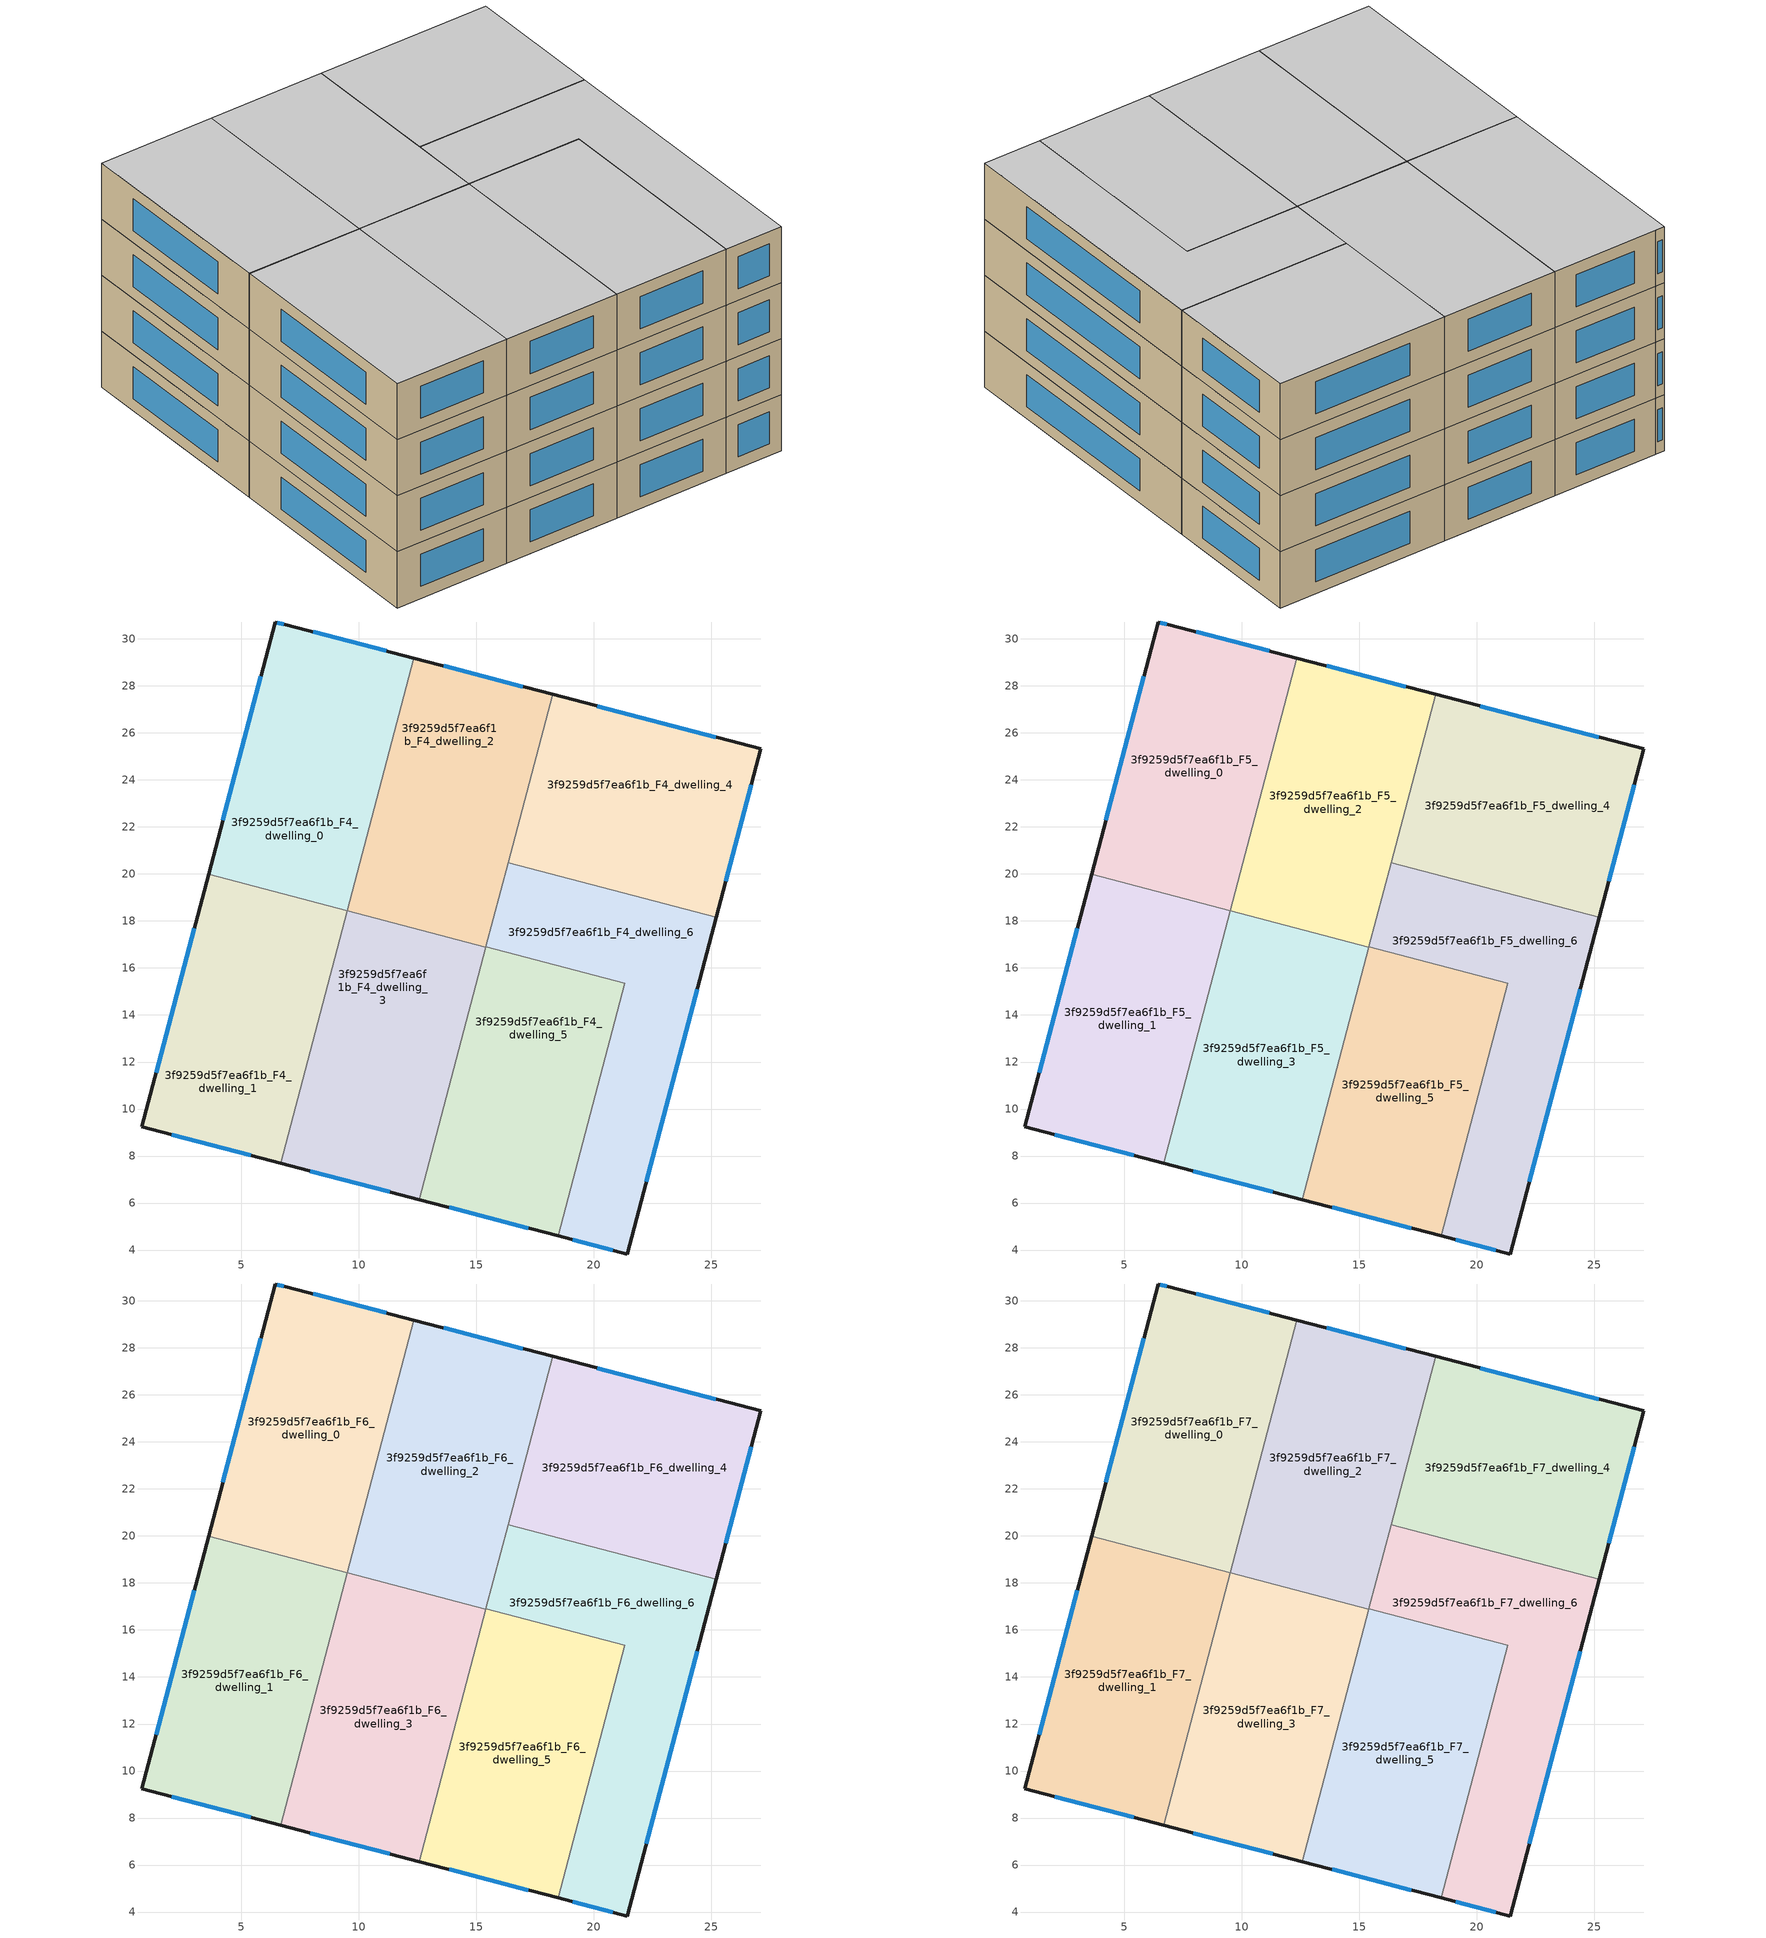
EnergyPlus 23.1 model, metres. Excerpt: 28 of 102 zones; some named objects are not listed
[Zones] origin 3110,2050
3f9259d5f7ea6f1b_F4_dwelling_0
 floor to 3f9259d5f7ea6f1b_F3_dwelling_3 (EU_floor_Construction): 10.92,23.82 9.51,18.45 3.61,20 5.02,25.37 z12
 floor to 3f9259d5f7ea6f1b_F3_dwelling_5 (EU_floor_Construction): 9.51,18.45 9.5,18.43 3.6,19.99 3.61,20 z12
 floor to 3f9259d5f7ea6f1b_F3_dwelling_1 (EU_floor_Construction): 12.34,29.18 10.92,23.82 5.02,25.37 6.43,30.72 6.89,30.61 z12
 wall outside (EU_wall_Construction): 12.34,29.18 6.89,30.61 6.43,30.72 3.6,19.99 z12:15
 wall to 3f9259d5f7ea6f1b_F4_dwelling_1 (EU_wall_Construction): 3.6,19.99 9.5,18.43 z12:15
 wall to 3f9259d5f7ea6f1b_F4_dwelling_2 (EU_wall_Construction): 9.5,18.44 12.34,29.18 z12:15
 wall to 3f9259d5f7ea6f1b_F4_dwelling_3 (EU_wall_Construction): 9.5,18.43 9.5,18.44 z12:15
 window (EU_Window_Construction): 11.17,29.49 8.06,30.3 / 5.83,28.42 4.21,22.29 / 6.79,30.63 6.53,30.7 z12.64:14.36
3f9259d5f7ea6f1b_F4_dwelling_1
 floor to 3f9259d5f7ea6f1b_F3_dwelling_7 (EU_floor_Construction): 8.09,13.07 6.67,7.69 0.77,9.24 2.19,14.63 z12
 floor to 3f9259d5f7ea6f1b_F3_dwelling_5 (EU_floor_Construction): 9.5,18.43 8.09,13.07 2.19,14.63 3.6,19.99 z12
 wall outside (EU_wall_Construction): 3.6,19.99 0.77,9.24 6.67,7.69 z12:15
 wall to 3f9259d5f7ea6f1b_F4_dwelling_3 (EU_wall_Construction): 6.67,7.69 9.5,18.43 z12:15
 window (EU_Window_Construction): 2.03,8.91 5.41,8.02 / 3,17.68 1.38,11.54 z12.64:14.36
3f9259d5f7ea6f1b_F4_dwelling_2
 floor adiabatic (EU_floor_Construction): 16.78,28.02 15.36,22.65 10.92,23.82 12.34,29.18 z12
 floor to 3f9259d5f7ea6f1b_F3_dwelling_0 (EU_floor_Construction): 18.24,27.64 16.82,22.26 15.36,22.65 16.78,28.02 z12
 floor to 3f9259d5f7ea6f1b_F3_dwelling_3 (EU_floor_Construction): 15.34,22.65 13.93,17.28 9.51,18.45 10.92,23.82 z12
 floor to 3f9259d5f7ea6f1b_F3_dwelling_2 (EU_floor_Construction): 16.82,22.26 15.4,16.89 13.93,17.28 15.34,22.65 z12
 wall outside (EU_wall_Construction): 18.24,27.64 12.34,29.18 z12:15
 wall to 3f9259d5f7ea6f1b_F4_dwelling_3 (EU_wall_Construction): 9.51,18.44 15.4,16.89 z12:15
 wall to 3f9259d5f7ea6f1b_F4_dwelling_4 (EU_wall_Construction): 16.35,20.48 18.24,27.64 z12:15
 wall to 3f9259d5f7ea6f1b_F4_dwelling_6 (EU_wall_Construction): 15.41,16.9 16.35,20.48 z12:15
 wall to 3f9259d5f7ea6f1b_F4_dwelling_5 (EU_wall_Construction): 15.4,16.89 15.41,16.9 z12:15
 window (EU_Window_Construction): 16.97,27.97 13.6,28.85 z12.64:14.36
3f9259d5f7ea6f1b_F4_dwelling_3
 floor to 3f9259d5f7ea6f1b_F3_dwelling_5 (EU_floor_Construction): 13.93,17.28 12.51,11.91 8.09,13.07 9.51,18.44 z12
 floor to 3f9259d5f7ea6f1b_F3_dwelling_7 (EU_floor_Construction): 12.5,11.91 11.08,6.54 6.67,7.69 8.09,13.07 z12
 floor to 3f9259d5f7ea6f1b_F3_dwelling_6 (EU_floor_Construction): 13.99,11.52 12.57,6.15 11.08,6.54 12.5,11.91 z12
 floor to 3f9259d5f7ea6f1b_F3_dwelling_4 (EU_floor_Construction): 15.4,16.89 13.99,11.52 12.51,11.91 13.93,17.28 z12
 wall outside (EU_wall_Construction): 6.67,7.69 12.57,6.15 z12:15
 wall to 3f9259d5f7ea6f1b_F4_dwelling_5 (EU_wall_Construction): 12.57,6.15 15.4,16.89 z12:15
 window (EU_Window_Construction): 7.94,7.36 11.31,6.48 z12.64:14.36
3f9259d5f7ea6f1b_F4_dwelling_4
 floor to 3f9259d5f7ea6f1b_F3_dwelling_0 (EU_floor_Construction): 27.09,25.33 25.67,19.93 16.82,22.26 18.24,27.64 z12
 floor to 3f9259d5f7ea6f1b_F3_dwelling_2 (EU_floor_Construction): 25.67,19.93 25.2,18.15 16.35,20.48 16.82,22.26 z12
 wall outside (EU_wall_Construction): 25.2,18.15 27.09,25.33 18.24,27.64 z12:15
 wall to 3f9259d5f7ea6f1b_F4_dwelling_6 (EU_wall_Construction): 16.35,20.48 25.2,18.15 z12:15
 window (EU_Window_Construction): 25.6,19.69 26.68,23.79 / 25.19,25.82 20.13,27.15 z12.64:14.36
3f9259d5f7ea6f1b_F4_dwelling_5
 floor to 3f9259d5f7ea6f1b_F3_dwelling_4 (EU_floor_Construction): 21.3,15.34 19.89,9.96 13.99,11.52 15.4,16.89 z12
 floor to 3f9259d5f7ea6f1b_F3_dwelling_6 (EU_floor_Construction): 19.89,9.96 18.47,4.6 12.57,6.15 13.99,11.52 z12
 floor to 3f9259d5f7ea6f1b_F3_dwelling_2 (EU_floor_Construction): 21.3,15.34 15.4,16.89 18.39,16.11 z12
 wall outside (EU_wall_Construction): 12.57,6.15 18.47,4.6 z12:15
 wall to 3f9259d5f7ea6f1b_F4_dwelling_6 (EU_wall_Construction): 18.47,4.6 21.3,15.34 15.41,16.9 z12:15
 window (EU_Window_Construction): 13.84,5.82 17.21,4.93 z12.64:14.36
3f9259d5f7ea6f1b_F4_dwelling_6
 floor to 3f9259d5f7ea6f1b_F3_dwelling_2 (EU_floor_Construction): 25.2,18.15 24.25,14.56 21.3,15.34 15.41,16.9 16.35,20.48 z12
 floor to 3f9259d5f7ea6f1b_F3_dwelling_6 (EU_floor_Construction): 22.83,9.19 21.42,3.83 18.47,4.6 19.89,9.96 z12
 floor adiabatic (EU_floor_Construction): 24.25,14.56 22.83,9.19 19.89,9.96 21.3,15.34 z12
 wall outside (EU_wall_Construction): 18.47,4.6 21.42,3.83 25.2,18.15 z12:15
 window (EU_Window_Construction): 22.23,6.9 24.39,15.09 / 19.1,4.44 20.79,4 z12.64:14.36
3f9259d5f7ea6f1b_F5_dwelling_0
 floor to 3f9259d5f7ea6f1b_F4_dwelling_0 (EU_floor_Construction): 12.34,29.18 9.5,18.43 3.6,19.99 6.43,30.72 6.89,30.61 z15
 wall outside (EU_wall_Construction): 12.34,29.18 6.89,30.61 6.43,30.72 3.6,19.99 z15:18
 wall to 3f9259d5f7ea6f1b_F5_dwelling_1 (EU_wall_Construction): 3.6,19.99 9.5,18.43 z15:18
 wall to 3f9259d5f7ea6f1b_F5_dwelling_2 (EU_wall_Construction): 9.5,18.44 12.34,29.18 z15:18
 wall to 3f9259d5f7ea6f1b_F5_dwelling_3 (EU_wall_Construction): 9.5,18.43 9.5,18.44 z15:18
 window (EU_Window_Construction): 11.17,29.49 8.06,30.3 / 5.83,28.42 4.21,22.29 / 6.79,30.63 6.53,30.7 z15.64:17.36
3f9259d5f7ea6f1b_F5_dwelling_1
 floor to 3f9259d5f7ea6f1b_F4_dwelling_1 (EU_floor_Construction): 9.5,18.43 6.67,7.69 0.77,9.24 3.6,19.99 z15
 wall outside (EU_wall_Construction): 3.6,19.99 0.77,9.24 6.67,7.69 z15:18
 wall to 3f9259d5f7ea6f1b_F5_dwelling_3 (EU_wall_Construction): 6.67,7.69 9.5,18.43 z15:18
 window (EU_Window_Construction): 2.03,8.91 5.41,8.02 / 3,17.68 1.38,11.54 z15.64:17.36
3f9259d5f7ea6f1b_F5_dwelling_2
 floor to 3f9259d5f7ea6f1b_F4_dwelling_2 (EU_floor_Construction): 18.24,27.64 15.4,16.89 9.51,18.44 12.34,29.18 z15
 wall outside (EU_wall_Construction): 18.24,27.64 12.34,29.18 z15:18
 wall to 3f9259d5f7ea6f1b_F5_dwelling_3 (EU_wall_Construction): 9.51,18.44 15.4,16.89 z15:18
 wall to 3f9259d5f7ea6f1b_F5_dwelling_4 (EU_wall_Construction): 16.35,20.48 18.24,27.64 z15:18
 wall to 3f9259d5f7ea6f1b_F5_dwelling_6 (EU_wall_Construction): 15.41,16.9 16.35,20.48 z15:18
 wall to 3f9259d5f7ea6f1b_F5_dwelling_5 (EU_wall_Construction): 15.4,16.89 15.41,16.9 z15:18
 window (EU_Window_Construction): 16.97,27.97 13.6,28.85 z15.64:17.36
3f9259d5f7ea6f1b_F5_dwelling_3
 floor to 3f9259d5f7ea6f1b_F4_dwelling_3 (EU_floor_Construction): 15.4,16.89 12.57,6.15 6.67,7.69 9.51,18.44 z15
 wall outside (EU_wall_Construction): 6.67,7.69 12.57,6.15 z15:18
 wall to 3f9259d5f7ea6f1b_F5_dwelling_5 (EU_wall_Construction): 12.57,6.15 15.4,16.89 z15:18
 window (EU_Window_Construction): 7.94,7.36 11.31,6.48 z15.64:17.36
3f9259d5f7ea6f1b_F5_dwelling_4
 floor to 3f9259d5f7ea6f1b_F4_dwelling_4 (EU_floor_Construction): 27.09,25.33 25.2,18.15 16.35,20.48 18.24,27.64 z15
 wall outside (EU_wall_Construction): 25.2,18.15 27.09,25.33 18.24,27.64 z15:18
 wall to 3f9259d5f7ea6f1b_F5_dwelling_6 (EU_wall_Construction): 16.35,20.48 25.2,18.15 z15:18
 window (EU_Window_Construction): 25.6,19.69 26.68,23.79 / 25.19,25.82 20.13,27.15 z15.64:17.36
3f9259d5f7ea6f1b_F5_dwelling_5
 floor to 3f9259d5f7ea6f1b_F4_dwelling_5 (EU_floor_Construction): 21.3,15.34 18.47,4.6 12.57,6.15 15.41,16.9 z15
 wall outside (EU_wall_Construction): 12.57,6.15 18.47,4.6 z15:18
 wall to 3f9259d5f7ea6f1b_F5_dwelling_6 (EU_wall_Construction): 18.47,4.6 21.3,15.34 15.41,16.9 z15:18
 window (EU_Window_Construction): 13.84,5.82 17.21,4.93 z15.64:17.36
3f9259d5f7ea6f1b_F5_dwelling_6
 floor to 3f9259d5f7ea6f1b_F4_dwelling_6 (EU_floor_Construction): 25.2,18.15 21.42,3.83 18.47,4.6 21.3,15.34 15.41,16.9 16.35,20.48 z15
 wall outside (EU_wall_Construction): 18.47,4.6 21.42,3.83 25.2,18.15 z15:18
 window (EU_Window_Construction): 22.23,6.9 24.39,15.09 / 19.1,4.44 20.79,4 z15.64:17.36
3f9259d5f7ea6f1b_F6_dwelling_0
 floor to 3f9259d5f7ea6f1b_F5_dwelling_0 (EU_floor_Construction): 12.34,29.18 9.5,18.43 3.6,19.99 6.43,30.72 6.89,30.61 z18
 wall outside (EU_wall_Construction): 12.34,29.18 6.89,30.61 6.43,30.72 3.6,19.99 z18:21
 wall to 3f9259d5f7ea6f1b_F6_dwelling_1 (EU_wall_Construction): 3.6,19.99 9.5,18.43 z18:21
 wall to 3f9259d5f7ea6f1b_F6_dwelling_2 (EU_wall_Construction): 9.5,18.44 12.34,29.18 z18:21
 wall to 3f9259d5f7ea6f1b_F6_dwelling_3 (EU_wall_Construction): 9.5,18.43 9.5,18.44 z18:21
 window (EU_Window_Construction): 11.17,29.49 8.06,30.3 / 5.83,28.42 4.21,22.29 / 6.79,30.63 6.53,30.7 z18.64:20.36
3f9259d5f7ea6f1b_F6_dwelling_1
 floor to 3f9259d5f7ea6f1b_F5_dwelling_1 (EU_floor_Construction): 9.5,18.43 6.67,7.69 0.77,9.24 3.6,19.99 z18
 wall outside (EU_wall_Construction): 3.6,19.99 0.77,9.24 6.67,7.69 z18:21
 wall to 3f9259d5f7ea6f1b_F6_dwelling_3 (EU_wall_Construction): 6.67,7.69 9.5,18.43 z18:21
 window (EU_Window_Construction): 2.03,8.91 5.41,8.02 / 3,17.68 1.38,11.54 z18.64:20.36
3f9259d5f7ea6f1b_F6_dwelling_2
 floor to 3f9259d5f7ea6f1b_F5_dwelling_2 (EU_floor_Construction): 18.24,27.64 15.4,16.89 9.51,18.44 12.34,29.18 z18
 wall outside (EU_wall_Construction): 18.24,27.64 12.34,29.18 z18:21
 wall to 3f9259d5f7ea6f1b_F6_dwelling_3 (EU_wall_Construction): 9.51,18.44 15.4,16.89 z18:21
 wall to 3f9259d5f7ea6f1b_F6_dwelling_4 (EU_wall_Construction): 16.35,20.48 18.24,27.64 z18:21
 wall to 3f9259d5f7ea6f1b_F6_dwelling_6 (EU_wall_Construction): 15.41,16.9 16.35,20.48 z18:21
 wall to 3f9259d5f7ea6f1b_F6_dwelling_5 (EU_wall_Construction): 15.4,16.89 15.41,16.9 z18:21
 window (EU_Window_Construction): 16.97,27.97 13.6,28.85 z18.64:20.36
3f9259d5f7ea6f1b_F6_dwelling_3
 floor to 3f9259d5f7ea6f1b_F5_dwelling_3 (EU_floor_Construction): 15.4,16.89 12.57,6.15 6.67,7.69 9.51,18.44 z18
 wall outside (EU_wall_Construction): 6.67,7.69 12.57,6.15 z18:21
 wall to 3f9259d5f7ea6f1b_F6_dwelling_5 (EU_wall_Construction): 12.57,6.15 15.4,16.89 z18:21
 window (EU_Window_Construction): 7.94,7.36 11.31,6.48 z18.64:20.36
3f9259d5f7ea6f1b_F6_dwelling_4
 floor to 3f9259d5f7ea6f1b_F5_dwelling_4 (EU_floor_Construction): 27.09,25.33 25.2,18.15 16.35,20.48 18.24,27.64 z18
 wall outside (EU_wall_Construction): 25.2,18.15 27.09,25.33 18.24,27.64 z18:21
 wall to 3f9259d5f7ea6f1b_F6_dwelling_6 (EU_wall_Construction): 16.35,20.48 25.2,18.15 z18:21
 window (EU_Window_Construction): 25.6,19.69 26.68,23.79 / 25.19,25.82 20.13,27.15 z18.64:20.36
3f9259d5f7ea6f1b_F6_dwelling_5
 floor to 3f9259d5f7ea6f1b_F5_dwelling_5 (EU_floor_Construction): 21.3,15.34 18.47,4.6 12.57,6.15 15.41,16.9 z18
 wall outside (EU_wall_Construction): 12.57,6.15 18.47,4.6 z18:21
 wall to 3f9259d5f7ea6f1b_F6_dwelling_6 (EU_wall_Construction): 18.47,4.6 21.3,15.34 15.41,16.9 z18:21
 window (EU_Window_Construction): 13.84,5.82 17.21,4.93 z18.64:20.36
3f9259d5f7ea6f1b_F6_dwelling_6
 floor to 3f9259d5f7ea6f1b_F5_dwelling_6 (EU_floor_Construction): 25.2,18.15 21.42,3.83 18.47,4.6 21.3,15.34 15.41,16.9 16.35,20.48 z18
 wall outside (EU_wall_Construction): 18.47,4.6 21.42,3.83 25.2,18.15 z18:21
 window (EU_Window_Construction): 22.23,6.9 24.39,15.09 / 19.1,4.44 20.79,4 z18.64:20.36
3f9259d5f7ea6f1b_F7_dwelling_0
 floor to 3f9259d5f7ea6f1b_F6_dwelling_0 (EU_floor_Construction): 12.34,29.18 9.5,18.43 3.6,19.99 6.43,30.72 6.89,30.61 z21
 wall outside (EU_wall_Construction): 12.34,29.18 6.89,30.61 6.43,30.72 3.6,19.99 z21:24
 wall to 3f9259d5f7ea6f1b_F7_dwelling_1 (EU_wall_Construction): 3.6,19.99 9.5,18.43 z21:24
 wall to 3f9259d5f7ea6f1b_F7_dwelling_2 (EU_wall_Construction): 9.5,18.44 12.34,29.18 z21:24
 wall to 3f9259d5f7ea6f1b_F7_dwelling_3 (EU_wall_Construction): 9.5,18.43 9.5,18.44 z21:24
 window (EU_Window_Construction): 11.17,29.49 8.06,30.3 / 5.83,28.42 4.21,22.29 / 6.79,30.63 6.53,30.7 z21.64:23.36
 ceiling to 3f9259d5f7ea6f1b_F8_dwelling_0 (EU_floor_Construction): 9.5,18.43 12.34,29.18 6.89,30.61 6.43,30.72 3.6,19.99 z24
3f9259d5f7ea6f1b_F7_dwelling_1
 floor to 3f9259d5f7ea6f1b_F6_dwelling_1 (EU_floor_Construction): 9.5,18.43 6.67,7.69 0.77,9.24 3.6,19.99 z21
 wall outside (EU_wall_Construction): 3.6,19.99 0.77,9.24 6.67,7.69 z21:24
 wall to 3f9259d5f7ea6f1b_F7_dwelling_3 (EU_wall_Construction): 6.67,7.69 9.5,18.43 z21:24
 window (EU_Window_Construction): 2.03,8.91 5.41,8.02 / 3,17.68 1.38,11.54 z21.64:23.36
 ceiling to 3f9259d5f7ea6f1b_F8_dwelling_1 (EU_floor_Construction): 6.67,7.69 9.5,18.43 3.6,19.99 0.77,9.24 z24
3f9259d5f7ea6f1b_F7_dwelling_2
 floor to 3f9259d5f7ea6f1b_F6_dwelling_2 (EU_floor_Construction): 18.24,27.64 15.4,16.89 9.51,18.44 12.34,29.18 z21
 wall outside (EU_wall_Construction): 18.24,27.64 12.34,29.18 z21:24
 wall to 3f9259d5f7ea6f1b_F7_dwelling_3 (EU_wall_Construction): 9.51,18.44 15.4,16.89 z21:24
 wall to 3f9259d5f7ea6f1b_F7_dwelling_4 (EU_wall_Construction): 16.35,20.48 18.24,27.64 z21:24
 wall to 3f9259d5f7ea6f1b_F7_dwelling_6 (EU_wall_Construction): 15.41,16.9 16.35,20.48 z21:24
 wall to 3f9259d5f7ea6f1b_F7_dwelling_5 (EU_wall_Construction): 15.4,16.89 15.41,16.9 z21:24
 window (EU_Window_Construction): 16.97,27.97 13.6,28.85 z21.64:23.36
 ceiling to 3f9259d5f7ea6f1b_F8_dwelling_2 (EU_floor_Construction): 15.4,16.89 18.24,27.64 12.34,29.18 9.51,18.44 z24
3f9259d5f7ea6f1b_F7_dwelling_3
 floor to 3f9259d5f7ea6f1b_F6_dwelling_3 (EU_floor_Construction): 15.4,16.89 12.57,6.15 6.67,7.69 9.51,18.44 z21
 wall outside (EU_wall_Construction): 6.67,7.69 12.57,6.15 z21:24
 wall to 3f9259d5f7ea6f1b_F7_dwelling_5 (EU_wall_Construction): 12.57,6.15 15.4,16.89 z21:24
 window (EU_Window_Construction): 7.94,7.36 11.31,6.48 z21.64:23.36
 ceiling to 3f9259d5f7ea6f1b_F8_dwelling_3 (EU_floor_Construction): 12.57,6.15 15.4,16.89 9.51,18.44 6.67,7.69 z24
3f9259d5f7ea6f1b_F7_dwelling_4
 floor to 3f9259d5f7ea6f1b_F6_dwelling_4 (EU_floor_Construction): 27.09,25.33 25.2,18.15 16.35,20.48 18.24,27.64 z21
 wall outside (EU_wall_Construction): 25.2,18.15 27.09,25.33 18.24,27.64 z21:24
 wall to 3f9259d5f7ea6f1b_F7_dwelling_6 (EU_wall_Construction): 16.35,20.48 25.2,18.15 z21:24
 window (EU_Window_Construction): 25.6,19.69 26.68,23.79 / 25.19,25.82 20.13,27.15 z21.64:23.36
 ceiling to 3f9259d5f7ea6f1b_F8_dwelling_4 (EU_floor_Construction): 25.2,18.15 27.09,25.33 18.24,27.64 16.35,20.48 z24
3f9259d5f7ea6f1b_F7_dwelling_5
 floor to 3f9259d5f7ea6f1b_F6_dwelling_5 (EU_floor_Construction): 21.3,15.34 18.47,4.6 12.57,6.15 15.41,16.9 z21
 wall outside (EU_wall_Construction): 12.57,6.15 18.47,4.6 z21:24
 wall to 3f9259d5f7ea6f1b_F7_dwelling_6 (EU_wall_Construction): 18.47,4.6 21.3,15.34 15.41,16.9 z21:24
 window (EU_Window_Construction): 13.84,5.82 17.21,4.93 z21.64:23.36
 ceiling to 3f9259d5f7ea6f1b_F8_dwelling_5 (EU_floor_Construction): 18.47,4.6 21.3,15.34 15.41,16.9 12.57,6.15 z24
3f9259d5f7ea6f1b_F7_dwelling_6
 floor to 3f9259d5f7ea6f1b_F6_dwelling_6 (EU_floor_Construction): 25.2,18.15 21.42,3.83 18.47,4.6 21.3,15.34 15.41,16.9 16.35,20.48 z21
 wall outside (EU_wall_Construction): 18.47,4.6 21.42,3.83 25.2,18.15 z21:24
 window (EU_Window_Construction): 22.23,6.9 24.39,15.09 / 19.1,4.44 20.79,4 z21.64:23.36
 ceiling to 3f9259d5f7ea6f1b_F8_dwelling_6 (EU_floor_Construction): 21.42,3.83 25.2,18.15 16.35,20.48 15.41,16.9 21.3,15.34 18.47,4.6 z24
[Building]
EU S2 Campaign: North Axis=0; Terrain=City; Solar Distribution=FullExterior
[Site:Location]
Yerevan-Zvartnots.Intl.AP: Latitude=40.15; Longitude=44.383; Time Zone=4; Elevation=854
[SizingPeriod:WeatherFileDays]
AnnualSizingPeriod: Begin Month=1; Begin Day of Month=1; End Month=12; End Day of Month=31; Day of Week for Start Day=Monday; Use Weather File Daylight Saving Period=No; Use Weather File Rain and Snow Indicators=No
[MATERIAL]
EU_InternalMass_Material: Roughness=MediumRough; Thickness=0.1; Conductivity=1; Density=1800; Specific Heat=900; Thermal Absorptance=0.9; Solar Absorptance=0.7; Visible Absorptance=0.7
[MATERIAL:NOMASS] Roughness=MediumRough; Thermal Absorptance=0.9; Solar Absorptance=0.7; Visible Absorptance=0.7
Name | Thermal Resistance
EU_wall_NoMass | 1.05043
EU_floor_NoMass | 0.478065
[WINDOWMATERIAL:SIMPLEGLAZINGSYSTEM]
EU_Window_SimpleGlazing: UFactor=2.5566; Solar Heat Gain Coefficient=0.75; Visible Transmittance=0.75
[CONSTRUCTION]
EU_wall_Construction: EU_wall_NoMass
EU_floor_Construction: EU_floor_NoMass
EU_Window_Construction: EU_Window_SimpleGlazing
EU_InternalMass_Construction: EU_InternalMass_Material
[ZONE] Type=1; Multiplier=1; Ceiling Height=autocalculate; Floor Area=autocalculate; Part of Total Floor Area=Yes
Name | Volume
3f9259d5f7ea6f1b_F4_dwelling_0; 3f9259d5f7ea6f1b_F5_dwelling_0; 3f9259d5f7ea6f1b_F6_dwelling_0; 3f9259d5f7ea6f1b_F7_dwelling_0 | 203.348
3f9259d5f7ea6f1b_F4_dwelling_1; 3f9259d5f7ea6f1b_F5_dwelling_1; 3f9259d5f7ea6f1b_F6_dwelling_1; 3f9259d5f7ea6f1b_F7_dwelling_1 | 203.342
3f9259d5f7ea6f1b_F4_dwelling_2; 3f9259d5f7ea6f1b_F5_dwelling_2; 3f9259d5f7ea6f1b_F6_dwelling_2; 3f9259d5f7ea6f1b_F7_dwelling_2 | 203.355
3f9259d5f7ea6f1b_F4_dwelling_3; 3f9259d5f7ea6f1b_F5_dwelling_3; 3f9259d5f7ea6f1b_F6_dwelling_3; 3f9259d5f7ea6f1b_F7_dwelling_3; 3f9259d5f7ea6f1b_F4_dwelling_5; 3f9259d5f7ea6f1b_F5_dwelling_5; 3f9259d5f7ea6f1b_F6_dwelling_5; 3f9259d5f7ea6f1b_F7_dwelling_5 | 203.346
3f9259d5f7ea6f1b_F4_dwelling_4; 3f9259d5f7ea6f1b_F5_dwelling_4; 3f9259d5f7ea6f1b_F6_dwelling_4; 3f9259d5f7ea6f1b_F7_dwelling_4 | 203.345
3f9259d5f7ea6f1b_F4_dwelling_6; 3f9259d5f7ea6f1b_F5_dwelling_6; 3f9259d5f7ea6f1b_F6_dwelling_6; 3f9259d5f7ea6f1b_F7_dwelling_6 | 203.339
[INTERNALMASS] Construction=EU_InternalMass_Construction
Name | Zone or ZoneList | Surface Area
3f9259d5f7ea6f1b_F4_dwelling_0_EU_InternalMass | 3f9259d5f7ea6f1b_F4_dwelling_0 | 67.7827
3f9259d5f7ea6f1b_F4_dwelling_1_EU_InternalMass | 3f9259d5f7ea6f1b_F4_dwelling_1 | 67.7814
3f9259d5f7ea6f1b_F4_dwelling_2_EU_InternalMass | 3f9259d5f7ea6f1b_F4_dwelling_2 | 67.7862
3f9259d5f7ea6f1b_F4_dwelling_3_EU_InternalMass | 3f9259d5f7ea6f1b_F4_dwelling_3 | 67.7816
3f9259d5f7ea6f1b_F4_dwelling_4_EU_InternalMass | 3f9259d5f7ea6f1b_F4_dwelling_4 | 67.781
3f9259d5f7ea6f1b_F4_dwelling_5_EU_InternalMass | 3f9259d5f7ea6f1b_F4_dwelling_5 | 67.7833
3f9259d5f7ea6f1b_F4_dwelling_6_EU_InternalMass | 3f9259d5f7ea6f1b_F4_dwelling_6 | 67.7798
3f9259d5f7ea6f1b_F5_dwelling_0_EU_InternalMass | 3f9259d5f7ea6f1b_F5_dwelling_0 | 67.7827
3f9259d5f7ea6f1b_F5_dwelling_1_EU_InternalMass | 3f9259d5f7ea6f1b_F5_dwelling_1 | 67.7814
3f9259d5f7ea6f1b_F5_dwelling_2_EU_InternalMass | 3f9259d5f7ea6f1b_F5_dwelling_2 | 67.7862
3f9259d5f7ea6f1b_F5_dwelling_3_EU_InternalMass | 3f9259d5f7ea6f1b_F5_dwelling_3 | 67.7816
3f9259d5f7ea6f1b_F5_dwelling_4_EU_InternalMass | 3f9259d5f7ea6f1b_F5_dwelling_4 | 67.781
3f9259d5f7ea6f1b_F5_dwelling_5_EU_InternalMass | 3f9259d5f7ea6f1b_F5_dwelling_5 | 67.7833
3f9259d5f7ea6f1b_F5_dwelling_6_EU_InternalMass | 3f9259d5f7ea6f1b_F5_dwelling_6 | 67.7798
3f9259d5f7ea6f1b_F6_dwelling_0_EU_InternalMass | 3f9259d5f7ea6f1b_F6_dwelling_0 | 67.7827
3f9259d5f7ea6f1b_F6_dwelling_1_EU_InternalMass | 3f9259d5f7ea6f1b_F6_dwelling_1 | 67.7814
3f9259d5f7ea6f1b_F6_dwelling_2_EU_InternalMass | 3f9259d5f7ea6f1b_F6_dwelling_2 | 67.7862
3f9259d5f7ea6f1b_F6_dwelling_3_EU_InternalMass | 3f9259d5f7ea6f1b_F6_dwelling_3 | 67.7816
3f9259d5f7ea6f1b_F6_dwelling_4_EU_InternalMass | 3f9259d5f7ea6f1b_F6_dwelling_4 | 67.781
3f9259d5f7ea6f1b_F6_dwelling_5_EU_InternalMass | 3f9259d5f7ea6f1b_F6_dwelling_5 | 67.7833
3f9259d5f7ea6f1b_F6_dwelling_6_EU_InternalMass | 3f9259d5f7ea6f1b_F6_dwelling_6 | 67.7798
3f9259d5f7ea6f1b_F7_dwelling_0_EU_InternalMass | 3f9259d5f7ea6f1b_F7_dwelling_0 | 67.7827
3f9259d5f7ea6f1b_F7_dwelling_1_EU_InternalMass | 3f9259d5f7ea6f1b_F7_dwelling_1 | 67.7814
3f9259d5f7ea6f1b_F7_dwelling_2_EU_InternalMass | 3f9259d5f7ea6f1b_F7_dwelling_2 | 67.7862
3f9259d5f7ea6f1b_F7_dwelling_3_EU_InternalMass | 3f9259d5f7ea6f1b_F7_dwelling_3 | 67.7816
3f9259d5f7ea6f1b_F7_dwelling_4_EU_InternalMass | 3f9259d5f7ea6f1b_F7_dwelling_4 | 67.781
3f9259d5f7ea6f1b_F7_dwelling_5_EU_InternalMass | 3f9259d5f7ea6f1b_F7_dwelling_5 | 67.7833
3f9259d5f7ea6f1b_F7_dwelling_6_EU_InternalMass | 3f9259d5f7ea6f1b_F7_dwelling_6 | 67.7798
[OTHEREQUIPMENT] Fuel Type=Electricity; Design Level Calculation Method=Watts/Area; Power per Zone Floor Area=1; Fraction Latent=0; Fraction Radiant=0; Fraction Lost=0; Carbon Dioxide Generation Rate=0; EndUse Subcategory=EU_Step8_InternalGains
Name | Zone or ZoneList or Space or SpaceList | Schedule
EU_Step8_InternalGain_3f9259d5f7ea6f1b_F4_dwelling_0_f000 | 3f9259d5f7ea6f1b_F4_dwelling_0 | EU_Step8_GainSchedule_3f9259d5f7ea6f1b_F4_dwelling_0_f000
EU_Step8_InternalGain_3f9259d5f7ea6f1b_F4_dwelling_1_f000 | 3f9259d5f7ea6f1b_F4_dwelling_1 | EU_Step8_GainSchedule_3f9259d5f7ea6f1b_F4_dwelling_1_f000
EU_Step8_InternalGain_3f9259d5f7ea6f1b_F4_dwelling_2_f000 | 3f9259d5f7ea6f1b_F4_dwelling_2 | EU_Step8_GainSchedule_3f9259d5f7ea6f1b_F4_dwelling_2_f000
EU_Step8_InternalGain_3f9259d5f7ea6f1b_F4_dwelling_3_f000 | 3f9259d5f7ea6f1b_F4_dwelling_3 | EU_Step8_GainSchedule_3f9259d5f7ea6f1b_F4_dwelling_3_f000
EU_Step8_InternalGain_3f9259d5f7ea6f1b_F4_dwelling_4_f000 | 3f9259d5f7ea6f1b_F4_dwelling_4 | EU_Step8_GainSchedule_3f9259d5f7ea6f1b_F4_dwelling_4_f000
EU_Step8_InternalGain_3f9259d5f7ea6f1b_F4_dwelling_5_f000 | 3f9259d5f7ea6f1b_F4_dwelling_5 | EU_Step8_GainSchedule_3f9259d5f7ea6f1b_F4_dwelling_5_f000
EU_Step8_InternalGain_3f9259d5f7ea6f1b_F4_dwelling_6_f000 | 3f9259d5f7ea6f1b_F4_dwelling_6 | EU_Step8_GainSchedule_3f9259d5f7ea6f1b_F4_dwelling_6_f000
EU_Step8_InternalGain_3f9259d5f7ea6f1b_F5_dwelling_0_f000 | 3f9259d5f7ea6f1b_F5_dwelling_0 | EU_Step8_GainSchedule_3f9259d5f7ea6f1b_F5_dwelling_0_f000
EU_Step8_InternalGain_3f9259d5f7ea6f1b_F5_dwelling_1_f000 | 3f9259d5f7ea6f1b_F5_dwelling_1 | EU_Step8_GainSchedule_3f9259d5f7ea6f1b_F5_dwelling_1_f000
EU_Step8_InternalGain_3f9259d5f7ea6f1b_F5_dwelling_2_f000 | 3f9259d5f7ea6f1b_F5_dwelling_2 | EU_Step8_GainSchedule_3f9259d5f7ea6f1b_F5_dwelling_2_f000
EU_Step8_InternalGain_3f9259d5f7ea6f1b_F5_dwelling_3_f000 | 3f9259d5f7ea6f1b_F5_dwelling_3 | EU_Step8_GainSchedule_3f9259d5f7ea6f1b_F5_dwelling_3_f000
EU_Step8_InternalGain_3f9259d5f7ea6f1b_F5_dwelling_4_f000 | 3f9259d5f7ea6f1b_F5_dwelling_4 | EU_Step8_GainSchedule_3f9259d5f7ea6f1b_F5_dwelling_4_f000
EU_Step8_InternalGain_3f9259d5f7ea6f1b_F5_dwelling_5_f000 | 3f9259d5f7ea6f1b_F5_dwelling_5 | EU_Step8_GainSchedule_3f9259d5f7ea6f1b_F5_dwelling_5_f000
EU_Step8_InternalGain_3f9259d5f7ea6f1b_F5_dwelling_6_f000 | 3f9259d5f7ea6f1b_F5_dwelling_6 | EU_Step8_GainSchedule_3f9259d5f7ea6f1b_F5_dwelling_6_f000
EU_Step8_InternalGain_3f9259d5f7ea6f1b_F6_dwelling_0_f000 | 3f9259d5f7ea6f1b_F6_dwelling_0 | EU_Step8_GainSchedule_3f9259d5f7ea6f1b_F6_dwelling_0_f000
EU_Step8_InternalGain_3f9259d5f7ea6f1b_F6_dwelling_1_f000 | 3f9259d5f7ea6f1b_F6_dwelling_1 | EU_Step8_GainSchedule_3f9259d5f7ea6f1b_F6_dwelling_1_f000
EU_Step8_InternalGain_3f9259d5f7ea6f1b_F6_dwelling_2_f000 | 3f9259d5f7ea6f1b_F6_dwelling_2 | EU_Step8_GainSchedule_3f9259d5f7ea6f1b_F6_dwelling_2_f000
EU_Step8_InternalGain_3f9259d5f7ea6f1b_F6_dwelling_3_f000 | 3f9259d5f7ea6f1b_F6_dwelling_3 | EU_Step8_GainSchedule_3f9259d5f7ea6f1b_F6_dwelling_3_f000
EU_Step8_InternalGain_3f9259d5f7ea6f1b_F6_dwelling_4_f000 | 3f9259d5f7ea6f1b_F6_dwelling_4 | EU_Step8_GainSchedule_3f9259d5f7ea6f1b_F6_dwelling_4_f000
EU_Step8_InternalGain_3f9259d5f7ea6f1b_F6_dwelling_5_f000 | 3f9259d5f7ea6f1b_F6_dwelling_5 | EU_Step8_GainSchedule_3f9259d5f7ea6f1b_F6_dwelling_5_f000
EU_Step8_InternalGain_3f9259d5f7ea6f1b_F6_dwelling_6_f000 | 3f9259d5f7ea6f1b_F6_dwelling_6 | EU_Step8_GainSchedule_3f9259d5f7ea6f1b_F6_dwelling_6_f000
EU_Step8_InternalGain_3f9259d5f7ea6f1b_F7_dwelling_0_f000 | 3f9259d5f7ea6f1b_F7_dwelling_0 | EU_Step8_GainSchedule_3f9259d5f7ea6f1b_F7_dwelling_0_f000
EU_Step8_InternalGain_3f9259d5f7ea6f1b_F7_dwelling_1_f000 | 3f9259d5f7ea6f1b_F7_dwelling_1 | EU_Step8_GainSchedule_3f9259d5f7ea6f1b_F7_dwelling_1_f000
EU_Step8_InternalGain_3f9259d5f7ea6f1b_F7_dwelling_2_f000 | 3f9259d5f7ea6f1b_F7_dwelling_2 | EU_Step8_GainSchedule_3f9259d5f7ea6f1b_F7_dwelling_2_f000
EU_Step8_InternalGain_3f9259d5f7ea6f1b_F7_dwelling_3_f000 | 3f9259d5f7ea6f1b_F7_dwelling_3 | EU_Step8_GainSchedule_3f9259d5f7ea6f1b_F7_dwelling_3_f000
EU_Step8_InternalGain_3f9259d5f7ea6f1b_F7_dwelling_4_f000 | 3f9259d5f7ea6f1b_F7_dwelling_4 | EU_Step8_GainSchedule_3f9259d5f7ea6f1b_F7_dwelling_4_f000
EU_Step8_InternalGain_3f9259d5f7ea6f1b_F7_dwelling_5_f000 | 3f9259d5f7ea6f1b_F7_dwelling_5 | EU_Step8_GainSchedule_3f9259d5f7ea6f1b_F7_dwelling_5_f000
EU_Step8_InternalGain_3f9259d5f7ea6f1b_F7_dwelling_6_f000 | 3f9259d5f7ea6f1b_F7_dwelling_6 | EU_Step8_GainSchedule_3f9259d5f7ea6f1b_F7_dwelling_6_f000
[ZONEVENTILATION:DESIGNFLOWRATE] Schedule=EU_AlwaysOn; Design Flow Rate Calculation Method=AirChanges/Hour; Air Changes per Hour=0.557805; Ventilation Type=Natural; Fan Pressure Rise=0; Fan Total Efficiency=1; Constant Term Coefficient=1; Temperature Term Coefficient=0; Velocity Term Coefficient=0; Velocity Squared Term Coefficient=0; Minimum Indoor Temperature=-100; Maximum Indoor Temperature=100; Delta Temperature=-100; Minimum Outdoor Temperature=-100; Maximum Outdoor Temperature=100; Maximum Wind Speed=40
Name | Zone or ZoneList or Space or SpaceList
EU_ConstantAir_3f9259d5f7ea6f1b_F4_dwelling_0 | 3f9259d5f7ea6f1b_F4_dwelling_0
EU_ConstantAir_3f9259d5f7ea6f1b_F4_dwelling_1 | 3f9259d5f7ea6f1b_F4_dwelling_1
EU_ConstantAir_3f9259d5f7ea6f1b_F4_dwelling_2 | 3f9259d5f7ea6f1b_F4_dwelling_2
EU_ConstantAir_3f9259d5f7ea6f1b_F4_dwelling_3 | 3f9259d5f7ea6f1b_F4_dwelling_3
EU_ConstantAir_3f9259d5f7ea6f1b_F4_dwelling_4 | 3f9259d5f7ea6f1b_F4_dwelling_4
EU_ConstantAir_3f9259d5f7ea6f1b_F4_dwelling_5 | 3f9259d5f7ea6f1b_F4_dwelling_5
EU_ConstantAir_3f9259d5f7ea6f1b_F4_dwelling_6 | 3f9259d5f7ea6f1b_F4_dwelling_6
EU_ConstantAir_3f9259d5f7ea6f1b_F5_dwelling_0 | 3f9259d5f7ea6f1b_F5_dwelling_0
EU_ConstantAir_3f9259d5f7ea6f1b_F5_dwelling_1 | 3f9259d5f7ea6f1b_F5_dwelling_1
EU_ConstantAir_3f9259d5f7ea6f1b_F5_dwelling_2 | 3f9259d5f7ea6f1b_F5_dwelling_2
EU_ConstantAir_3f9259d5f7ea6f1b_F5_dwelling_3 | 3f9259d5f7ea6f1b_F5_dwelling_3
EU_ConstantAir_3f9259d5f7ea6f1b_F5_dwelling_4 | 3f9259d5f7ea6f1b_F5_dwelling_4
EU_ConstantAir_3f9259d5f7ea6f1b_F5_dwelling_5 | 3f9259d5f7ea6f1b_F5_dwelling_5
EU_ConstantAir_3f9259d5f7ea6f1b_F5_dwelling_6 | 3f9259d5f7ea6f1b_F5_dwelling_6
EU_ConstantAir_3f9259d5f7ea6f1b_F6_dwelling_0 | 3f9259d5f7ea6f1b_F6_dwelling_0
EU_ConstantAir_3f9259d5f7ea6f1b_F6_dwelling_1 | 3f9259d5f7ea6f1b_F6_dwelling_1
EU_ConstantAir_3f9259d5f7ea6f1b_F6_dwelling_2 | 3f9259d5f7ea6f1b_F6_dwelling_2
EU_ConstantAir_3f9259d5f7ea6f1b_F6_dwelling_3 | 3f9259d5f7ea6f1b_F6_dwelling_3
EU_ConstantAir_3f9259d5f7ea6f1b_F6_dwelling_4 | 3f9259d5f7ea6f1b_F6_dwelling_4
EU_ConstantAir_3f9259d5f7ea6f1b_F6_dwelling_5 | 3f9259d5f7ea6f1b_F6_dwelling_5
EU_ConstantAir_3f9259d5f7ea6f1b_F6_dwelling_6 | 3f9259d5f7ea6f1b_F6_dwelling_6
EU_ConstantAir_3f9259d5f7ea6f1b_F7_dwelling_0 | 3f9259d5f7ea6f1b_F7_dwelling_0
EU_ConstantAir_3f9259d5f7ea6f1b_F7_dwelling_1 | 3f9259d5f7ea6f1b_F7_dwelling_1
EU_ConstantAir_3f9259d5f7ea6f1b_F7_dwelling_2 | 3f9259d5f7ea6f1b_F7_dwelling_2
EU_ConstantAir_3f9259d5f7ea6f1b_F7_dwelling_3 | 3f9259d5f7ea6f1b_F7_dwelling_3
EU_ConstantAir_3f9259d5f7ea6f1b_F7_dwelling_4 | 3f9259d5f7ea6f1b_F7_dwelling_4
EU_ConstantAir_3f9259d5f7ea6f1b_F7_dwelling_5 | 3f9259d5f7ea6f1b_F7_dwelling_5
EU_ConstantAir_3f9259d5f7ea6f1b_F7_dwelling_6 | 3f9259d5f7ea6f1b_F7_dwelling_6
[HVACTEMPLATE:THERMOSTAT] Constant Heating Setpoint=20; Constant Cooling Setpoint=50
EU_HeatOnly_3f9259d5f7ea6f1b_F0_dwelling_0; EU_HeatOnly_3f9259d5f7ea6f1b_F0_dwelling_1; EU_HeatOnly_3f9259d5f7ea6f1b_F0_dwelling_2; EU_HeatOnly_3f9259d5f7ea6f1b_F0_dwelling_3; EU_HeatOnly_3f9259d5f7ea6f1b_F0_dwelling_4; EU_HeatOnly_3f9259d5f7ea6f1b_F0_dwelling_5; EU_HeatOnly_3f9259d5f7ea6f1b_F0_dwelling_6; EU_HeatOnly_3f9259d5f7ea6f1b_F0_dwelling_7; EU_HeatOnly_3f9259d5f7ea6f1b_F1_dwelling_0; EU_HeatOnly_3f9259d5f7ea6f1b_F1_dwelling_1; EU_HeatOnly_3f9259d5f7ea6f1b_F1_dwelling_2
[HVACTEMPLATE:ZONE:IDEALLOADSAIRSYSTEM] System Availability Schedule=EU_AlwaysOn; Maximum Heating Supply Air Temperature=50; Minimum Cooling Supply Air Temperature=13; Maximum Heating Supply Air Humidity Ratio=0.0156; Minimum Cooling Supply Air Humidity Ratio=0.0077; Heating Limit=NoLimit; Cooling Limit=NoLimit; Heating Availability Schedule=EU_AlwaysOn; Cooling Availability Schedule=EU_CoolingOff; Dehumidification Control Type=ConstantSensibleHeatRatio; Cooling Sensible Heat Ratio=0.7; Dehumidification Setpoint=60; Humidification Control Type=None; Humidification Setpoint=30; Outdoor Air Method=None; Outdoor Air Flow Rate per Person=0.00944; Outdoor Air Flow Rate per Zone Floor Area=0; Outdoor Air Flow Rate per Zone=0; Demand Controlled Ventilation Type=None; Outdoor Air Economizer Type=NoEconomizer; Heat Recovery Type=None; Sensible Heat Recovery Effectiveness=0.7; Latent Heat Recovery Effectiveness=0.65
Name | Template Thermostat
3f9259d5f7ea6f1b_F4_dwelling_0 | EU_HeatOnly_3f9259d5f7ea6f1b_F4_dwelling_0
3f9259d5f7ea6f1b_F4_dwelling_1 | EU_HeatOnly_3f9259d5f7ea6f1b_F4_dwelling_1
3f9259d5f7ea6f1b_F4_dwelling_2 | EU_HeatOnly_3f9259d5f7ea6f1b_F4_dwelling_2
3f9259d5f7ea6f1b_F4_dwelling_3 | EU_HeatOnly_3f9259d5f7ea6f1b_F4_dwelling_3
3f9259d5f7ea6f1b_F4_dwelling_4 | EU_HeatOnly_3f9259d5f7ea6f1b_F4_dwelling_4
3f9259d5f7ea6f1b_F4_dwelling_5 | EU_HeatOnly_3f9259d5f7ea6f1b_F4_dwelling_5
3f9259d5f7ea6f1b_F4_dwelling_6 | EU_HeatOnly_3f9259d5f7ea6f1b_F4_dwelling_6
3f9259d5f7ea6f1b_F5_dwelling_0 | EU_HeatOnly_3f9259d5f7ea6f1b_F5_dwelling_0
3f9259d5f7ea6f1b_F5_dwelling_1 | EU_HeatOnly_3f9259d5f7ea6f1b_F5_dwelling_1
3f9259d5f7ea6f1b_F5_dwelling_2 | EU_HeatOnly_3f9259d5f7ea6f1b_F5_dwelling_2
3f9259d5f7ea6f1b_F5_dwelling_3 | EU_HeatOnly_3f9259d5f7ea6f1b_F5_dwelling_3
3f9259d5f7ea6f1b_F5_dwelling_4 | EU_HeatOnly_3f9259d5f7ea6f1b_F5_dwelling_4
3f9259d5f7ea6f1b_F5_dwelling_5 | EU_HeatOnly_3f9259d5f7ea6f1b_F5_dwelling_5
3f9259d5f7ea6f1b_F5_dwelling_6 | EU_HeatOnly_3f9259d5f7ea6f1b_F5_dwelling_6
3f9259d5f7ea6f1b_F6_dwelling_0 | EU_HeatOnly_3f9259d5f7ea6f1b_F6_dwelling_0
3f9259d5f7ea6f1b_F6_dwelling_1 | EU_HeatOnly_3f9259d5f7ea6f1b_F6_dwelling_1
3f9259d5f7ea6f1b_F6_dwelling_2 | EU_HeatOnly_3f9259d5f7ea6f1b_F6_dwelling_2
3f9259d5f7ea6f1b_F6_dwelling_3 | EU_HeatOnly_3f9259d5f7ea6f1b_F6_dwelling_3
3f9259d5f7ea6f1b_F6_dwelling_4 | EU_HeatOnly_3f9259d5f7ea6f1b_F6_dwelling_4
3f9259d5f7ea6f1b_F6_dwelling_5 | EU_HeatOnly_3f9259d5f7ea6f1b_F6_dwelling_5
3f9259d5f7ea6f1b_F6_dwelling_6 | EU_HeatOnly_3f9259d5f7ea6f1b_F6_dwelling_6
3f9259d5f7ea6f1b_F7_dwelling_0 | EU_HeatOnly_3f9259d5f7ea6f1b_F7_dwelling_0
3f9259d5f7ea6f1b_F7_dwelling_1 | EU_HeatOnly_3f9259d5f7ea6f1b_F7_dwelling_1
3f9259d5f7ea6f1b_F7_dwelling_2 | EU_HeatOnly_3f9259d5f7ea6f1b_F7_dwelling_2
3f9259d5f7ea6f1b_F7_dwelling_3 | EU_HeatOnly_3f9259d5f7ea6f1b_F7_dwelling_3
3f9259d5f7ea6f1b_F7_dwelling_4 | EU_HeatOnly_3f9259d5f7ea6f1b_F7_dwelling_4
3f9259d5f7ea6f1b_F7_dwelling_5 | EU_HeatOnly_3f9259d5f7ea6f1b_F7_dwelling_5
3f9259d5f7ea6f1b_F7_dwelling_6 | EU_HeatOnly_3f9259d5f7ea6f1b_F7_dwelling_6
[SIZING:ZONE] Zone Cooling Design Supply Air Temperature Input Method=SupplyAirTemperature; Zone Cooling Design Supply Air Temperature=13; Zone Heating Design Supply Air Temperature Input Method=SupplyAirTemperature; Zone Heating Design Supply Air Temperature=50; Zone Cooling Design Supply Air Humidity Ratio=0.008; Zone Heating Design Supply Air Humidity Ratio=0.008; Cooling Design Air Flow Method=DesignDay; Cooling Design Air Flow Rate=0; Cooling Minimum Air Flow per Zone Floor Area=0.000762; Cooling Minimum Air Flow=0; Cooling Minimum Air Flow Fraction=0.2; Heating Design Air Flow Method=DesignDay; Heating Design Air Flow Rate=0; Heating Maximum Air Flow per Zone Floor Area=0.002032; Heating Maximum Air Flow=0.141576; Heating Maximum Air Flow Fraction=0.3; Account for Dedicated Outdoor Air System=No; Dedicated Outdoor Air System Control Strategy=NeutralSupplyAir; Dedicated Outdoor Air Low Setpoint Temperature for Design=autosize; Dedicated Outdoor Air High Setpoint Temperature for Design=autosize; Zone Load Sizing Method=Sensible Load Only No Latent Load; Zone Latent Cooling Design Supply Air Humidity Ratio Input Method=HumidityRatioDifference; Zone Cooling Design Supply Air Humidity Ratio Difference=0.005; Zone Latent Heating Design Supply Air Humidity Ratio Input Method=HumidityRatioDifference; Zone Humidification Design Supply Air Humidity Ratio Difference=0.005
3f9259d5f7ea6f1b_F4_dwelling_0; 3f9259d5f7ea6f1b_F4_dwelling_1; 3f9259d5f7ea6f1b_F4_dwelling_2; 3f9259d5f7ea6f1b_F4_dwelling_3; 3f9259d5f7ea6f1b_F4_dwelling_4; 3f9259d5f7ea6f1b_F4_dwelling_5; 3f9259d5f7ea6f1b_F4_dwelling_6; 3f9259d5f7ea6f1b_F5_dwelling_0; 3f9259d5f7ea6f1b_F5_dwelling_1; 3f9259d5f7ea6f1b_F5_dwelling_2; 3f9259d5f7ea6f1b_F5_dwelling_3; 3f9259d5f7ea6f1b_F5_dwelling_4; 3f9259d5f7ea6f1b_F5_dwelling_5; 3f9259d5f7ea6f1b_F5_dwelling_6; 3f9259d5f7ea6f1b_F6_dwelling_0; 3f9259d5f7ea6f1b_F6_dwelling_1; 3f9259d5f7ea6f1b_F6_dwelling_2; 3f9259d5f7ea6f1b_F6_dwelling_3; 3f9259d5f7ea6f1b_F6_dwelling_4; 3f9259d5f7ea6f1b_F6_dwelling_5; 3f9259d5f7ea6f1b_F6_dwelling_6; 3f9259d5f7ea6f1b_F7_dwelling_0; 3f9259d5f7ea6f1b_F7_dwelling_1; 3f9259d5f7ea6f1b_F7_dwelling_2; 3f9259d5f7ea6f1b_F7_dwelling_3; 3f9259d5f7ea6f1b_F7_dwelling_4; 3f9259d5f7ea6f1b_F7_dwelling_5; 3f9259d5f7ea6f1b_F7_dwelling_6
[SCHEDULE:CONSTANT]
Name | Hourly Value
EU_AlwaysOn | 1
EU_CoolingOff | 0
[SCHEDULE:FILE] Column Number=1; Rows to Skip at Top=0; Number of Hours of Data=8760; Column Separator=Comma; Interpolate to Timestep=No; Minutes per Item=60; Adjust Schedule for Daylight Savings=Yes
Name | File
EU_Step8_GainSchedule_3f9259d5f7ea6f1b_F4_dwelling_0_f000 | ../../schedules/3f9259d5f7ea6f1b/3f9259d5f7ea6f1b_F4_dwelling_0_f000_gain.csv
EU_Step8_GainSchedule_3f9259d5f7ea6f1b_F4_dwelling_1_f000 | ../../schedules/3f9259d5f7ea6f1b/3f9259d5f7ea6f1b_F4_dwelling_1_f000_gain.csv
EU_Step8_GainSchedule_3f9259d5f7ea6f1b_F4_dwelling_2_f000 | ../../schedules/3f9259d5f7ea6f1b/3f9259d5f7ea6f1b_F4_dwelling_2_f000_gain.csv
EU_Step8_GainSchedule_3f9259d5f7ea6f1b_F4_dwelling_3_f000 | ../../schedules/3f9259d5f7ea6f1b/3f9259d5f7ea6f1b_F4_dwelling_3_f000_gain.csv
EU_Step8_GainSchedule_3f9259d5f7ea6f1b_F4_dwelling_4_f000 | ../../schedules/3f9259d5f7ea6f1b/3f9259d5f7ea6f1b_F4_dwelling_4_f000_gain.csv
EU_Step8_GainSchedule_3f9259d5f7ea6f1b_F4_dwelling_5_f000 | ../../schedules/3f9259d5f7ea6f1b/3f9259d5f7ea6f1b_F4_dwelling_5_f000_gain.csv
EU_Step8_GainSchedule_3f9259d5f7ea6f1b_F4_dwelling_6_f000 | ../../schedules/3f9259d5f7ea6f1b/3f9259d5f7ea6f1b_F4_dwelling_6_f000_gain.csv
EU_Step8_GainSchedule_3f9259d5f7ea6f1b_F5_dwelling_0_f000 | ../../schedules/3f9259d5f7ea6f1b/3f9259d5f7ea6f1b_F5_dwelling_0_f000_gain.csv
EU_Step8_GainSchedule_3f9259d5f7ea6f1b_F5_dwelling_1_f000 | ../../schedules/3f9259d5f7ea6f1b/3f9259d5f7ea6f1b_F5_dwelling_1_f000_gain.csv
EU_Step8_GainSchedule_3f9259d5f7ea6f1b_F5_dwelling_2_f000 | ../../schedules/3f9259d5f7ea6f1b/3f9259d5f7ea6f1b_F5_dwelling_2_f000_gain.csv
EU_Step8_GainSchedule_3f9259d5f7ea6f1b_F5_dwelling_3_f000 | ../../schedules/3f9259d5f7ea6f1b/3f9259d5f7ea6f1b_F5_dwelling_3_f000_gain.csv
EU_Step8_GainSchedule_3f9259d5f7ea6f1b_F5_dwelling_4_f000 | ../../schedules/3f9259d5f7ea6f1b/3f9259d5f7ea6f1b_F5_dwelling_4_f000_gain.csv
EU_Step8_GainSchedule_3f9259d5f7ea6f1b_F5_dwelling_5_f000 | ../../schedules/3f9259d5f7ea6f1b/3f9259d5f7ea6f1b_F5_dwelling_5_f000_gain.csv
EU_Step8_GainSchedule_3f9259d5f7ea6f1b_F5_dwelling_6_f000 | ../../schedules/3f9259d5f7ea6f1b/3f9259d5f7ea6f1b_F5_dwelling_6_f000_gain.csv
EU_Step8_GainSchedule_3f9259d5f7ea6f1b_F6_dwelling_0_f000 | ../../schedules/3f9259d5f7ea6f1b/3f9259d5f7ea6f1b_F6_dwelling_0_f000_gain.csv
EU_Step8_GainSchedule_3f9259d5f7ea6f1b_F6_dwelling_1_f000 | ../../schedules/3f9259d5f7ea6f1b/3f9259d5f7ea6f1b_F6_dwelling_1_f000_gain.csv
EU_Step8_GainSchedule_3f9259d5f7ea6f1b_F6_dwelling_2_f000 | ../../schedules/3f9259d5f7ea6f1b/3f9259d5f7ea6f1b_F6_dwelling_2_f000_gain.csv
EU_Step8_GainSchedule_3f9259d5f7ea6f1b_F6_dwelling_3_f000 | ../../schedules/3f9259d5f7ea6f1b/3f9259d5f7ea6f1b_F6_dwelling_3_f000_gain.csv
EU_Step8_GainSchedule_3f9259d5f7ea6f1b_F6_dwelling_4_f000 | ../../schedules/3f9259d5f7ea6f1b/3f9259d5f7ea6f1b_F6_dwelling_4_f000_gain.csv
EU_Step8_GainSchedule_3f9259d5f7ea6f1b_F6_dwelling_5_f000 | ../../schedules/3f9259d5f7ea6f1b/3f9259d5f7ea6f1b_F6_dwelling_5_f000_gain.csv
EU_Step8_GainSchedule_3f9259d5f7ea6f1b_F6_dwelling_6_f000 | ../../schedules/3f9259d5f7ea6f1b/3f9259d5f7ea6f1b_F6_dwelling_6_f000_gain.csv
EU_Step8_GainSchedule_3f9259d5f7ea6f1b_F7_dwelling_0_f000 | ../../schedules/3f9259d5f7ea6f1b/3f9259d5f7ea6f1b_F7_dwelling_0_f000_gain.csv
EU_Step8_GainSchedule_3f9259d5f7ea6f1b_F7_dwelling_1_f000 | ../../schedules/3f9259d5f7ea6f1b/3f9259d5f7ea6f1b_F7_dwelling_1_f000_gain.csv
EU_Step8_GainSchedule_3f9259d5f7ea6f1b_F7_dwelling_2_f000 | ../../schedules/3f9259d5f7ea6f1b/3f9259d5f7ea6f1b_F7_dwelling_2_f000_gain.csv
EU_Step8_GainSchedule_3f9259d5f7ea6f1b_F7_dwelling_3_f000 | ../../schedules/3f9259d5f7ea6f1b/3f9259d5f7ea6f1b_F7_dwelling_3_f000_gain.csv
EU_Step8_GainSchedule_3f9259d5f7ea6f1b_F7_dwelling_4_f000 | ../../schedules/3f9259d5f7ea6f1b/3f9259d5f7ea6f1b_F7_dwelling_4_f000_gain.csv
EU_Step8_GainSchedule_3f9259d5f7ea6f1b_F7_dwelling_5_f000 | ../../schedules/3f9259d5f7ea6f1b/3f9259d5f7ea6f1b_F7_dwelling_5_f000_gain.csv
EU_Step8_GainSchedule_3f9259d5f7ea6f1b_F7_dwelling_6_f000 | ../../schedules/3f9259d5f7ea6f1b/3f9259d5f7ea6f1b_F7_dwelling_6_f000_gain.csv
